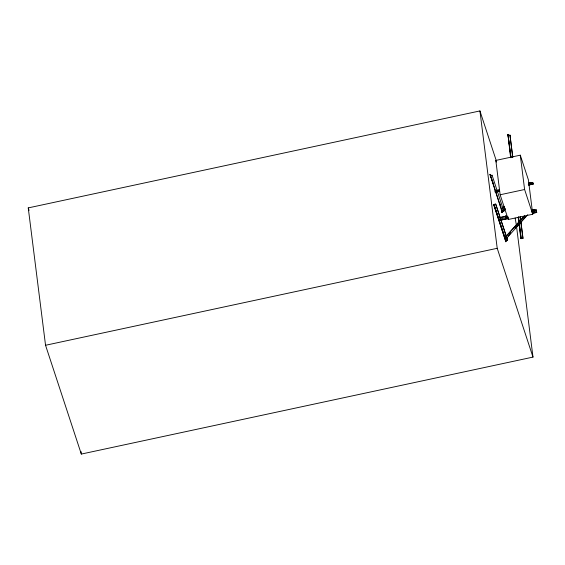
<?xml version="1.0" encoding="UTF-8"?>
<svg xmlns="http://www.w3.org/2000/svg" width="565" height="565" viewBox="0 0 565 565"><rect width="100%" height="100%" fill="white"/><g stroke="black" fill="none" stroke-linecap="round" stroke-linejoin="round"><path stroke-width="0.85" d="M504.199 206.324L501.303 209.742L504.22 206.5M501.805 211.275L504.736 208.019M505.096 209.347L501.967 212.525L505.477 208.619M504.82 237.646L524.073 216.24M504.842 237.83L524.68 215.774M509.263 233.373L510.428 232.067M513.359 228.818L515.697 226.212M516.869 224.912L519.793 221.657M507.073 237.222L505.343 239.355M508.246 235.923L510.591 233.324M515.273 228.119L525.803 216.402M505.548 239.433L527.788 214.707M516.572 226.727L532.986 357.101L81.318 454.069L45.546 345.272L28.25 207.899L479.925 110.931L496.43 161.145M510.548 156.964L507.949 134.364L511.035 157.126M508.302 135.445L510.004 135.247L512.73 156.929M510.004 135.247L508.119 135.649L507.716 134.413M495.816 160.425L520.28 155.177L528.416 179.903L532.739 214.248L508.274 219.495L500.138 194.77L495.816 160.425L496.36 162.077M502.221 211.444L503.874 211.091L502.01 211.67L490.046 174.387L493.57 184.345M503.895 211.268L492.08 175.235L490.434 175.588L490.279 174.338M490.222 175.821L492.08 175.235M528.946 182.728L530.655 182.361L531.036 184.409L530.655 182.361M499.375 189.734L495.102 190.652L495.279 192.086L499.608 191.323M528.466 183.491L532.739 182.573L533.169 183.992L528.473 184.96M499.453 190.066L495.173 190.984L495.336 192.241M531.1 183.272L532.816 182.905L533.169 183.992M528.268 184.338L530.839 183.787M531.439 184.176L533.148 183.809M495.279 192.086L499.559 191.168M528.692 185.08L532.972 184.162L532.739 182.573M500.138 194.77L524.61 189.515L532.739 214.248M505.873 240.422L505.795 241.721L493.824 204.438L495.71 204.036L507.518 240.069L505.873 240.422L494.085 204.565L495.731 204.212L507.518 240.069M494.008 205.872L506.028 241.672M502.066 210.187L502.01 211.67M532.364 209.919L534.08 209.551L534.462 211.6L534.08 209.551M499.382 217.659L506.226 216.19M531.884 210.681L536.213 209.919L531.94 210.837M506.275 216.346L498.521 217.843M506.028 217.038L506.233 217.659L505.852 215.611L506.028 217.038L507.737 216.67M531.693 211.529L534.257 210.978M498.704 219.277L508.112 217.257M531.898 212.15L536.369 211.169L536.75 212.433L532.47 213.351M508.5 218.309L499.114 220.512L508.521 218.493M532.449 213.167L536.75 212.433M493.824 204.438L505.611 240.295L507.497 239.885M520.683 237.441L521.276 238.472L522.971 238.275L521.092 238.677L520.683 237.441L518.183 217.56M45.546 345.272L497.214 248.303L532.986 357.101M515.146 218.055L516.354 224.983M499.601 202.687L500.971 206.854M490.046 174.387L501.953 210.611M28.25 207.899L29.076 210.406M536.164 209.763L536.34 211.19M520.28 155.177L524.61 189.515M520.252 216.663L520.683 220.124M520.902 221.847L522.971 238.275M509.948 135.091L512.787 157.642M520.203 216.508L520.633 219.969M520.852 221.692L522.922 238.119M518.55 216.861L519.207 222.052M519.426 223.775L521.276 238.472M507.949 134.364L510.894 157.776M518.366 217.066L521.092 238.677M507.949 216.925L508.274 219.495M502.165 212.602L501.784 211.098L501.967 212.525M505.611 240.295L505.795 241.721M494.085 204.565L494.241 205.815M479.925 110.931L497.214 248.303M80.986 451.442L81.318 454.069"/></g></svg>
